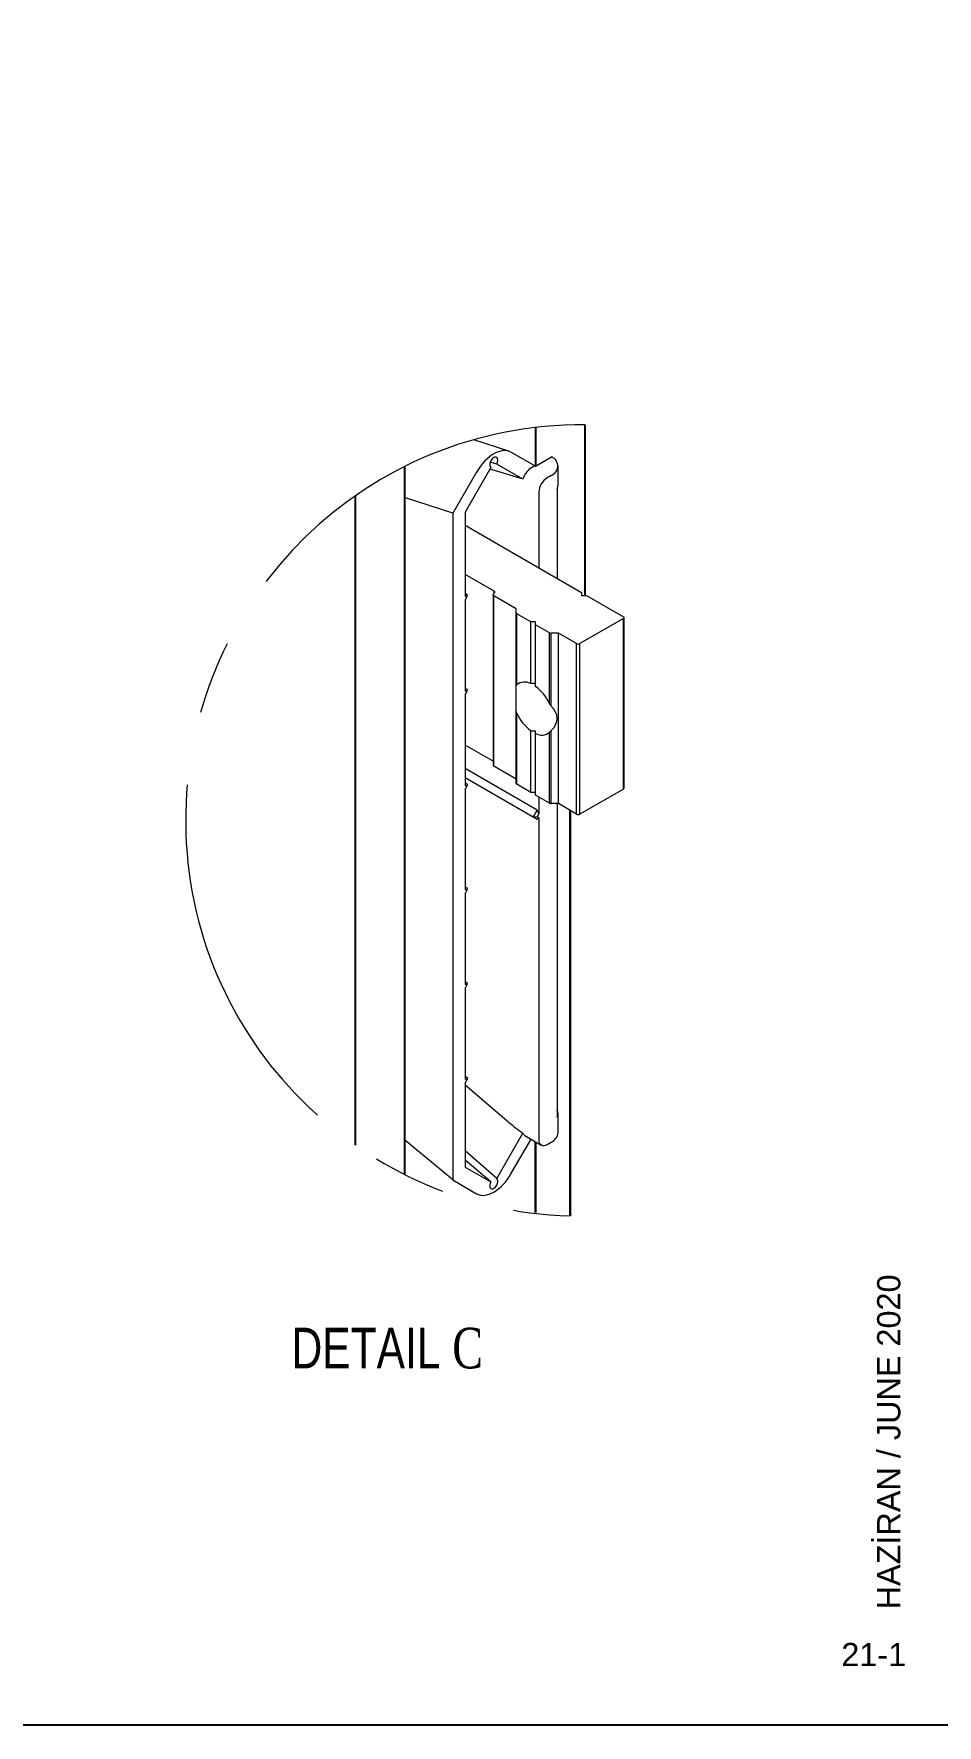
# Model space of a CAD drawing. Header units: millimetres. Extents: x 1489 to 1909, y -347 to 297.
# Drawn here: x 1619.2 to 1697.1, y 0 to 145.8 of the extents above; entities that cross this region are included whole.
import ezdxf

# ---------------------------------------------------------------- set-up
doc = ezdxf.new("R2010")
doc.units = ezdxf.units.MM
doc.linetypes.add('CENTER', pattern=[10.16, 6.35, -1.27, 1.27, -1.27])
doc.layers.add('aksesuar', color=1, linetype='Continuous')
doc.layers.add('Antet', color=7, linetype='Continuous')
doc.layers.add('TABLO', color=7, linetype='Continuous', lineweight=15)
doc.styles.add('SLDTEXTSTYLE3', font='TXT', dxfattribs={"width": 0.75})

# ---------------------------------------------------------------- blocks, each defined once
blk = doc.blocks.new('MN50SC.S.1')
at = {"color": 252}
blk.add_lwpolyline([(9907.25, 888.56), (9907.25, 1185.56), (10117.25, 1185.56), (10117.25, 888.56)], close=True, dxfattribs=at)
blk = doc.blocks.new('SW_NOTE_I')
at = {"layer": 'TABLO', "color": 0, "insert": (9.08, 4.51), "char_height": 3.5, "attachment_point": 2, "style": 'SLDTEXTSTYLE3'}
blk.add_mtext('{\\fArial|b0|i0|c0|p34;\\C255;D\\fArial|b0|i0|c162|p34;ET\\fArial|b0|i0|c0|p34;A\\fArial|b0|i0|c162|p34;IL \\fTimes New Roman|b0|i0|c162|p34;C}', dxfattribs=at)

msp = doc.modelspace()

# ---------------------------------------------------------------- linework, layer by layer
at = {"color": 7, "linetype": 'Continuous', "lineweight": 15}
for p, q in [((1660.145, 109.846), (1657.129, 110.83)), ((1662.393, 108.574), (1660.34, 109.76)), ((1657.375, 108.048), (1655.322, 104.492)), ((1658.607, 108.451), (1656.382, 104.597)), ((1660.196, 107.801), (1658.526, 108.311)), ((1659.107, 108.739), (1658.554, 108.906)), ((1661.37, 107.432), (1659.107, 108.739)), ((1662.393, 108.574), (1662.039, 108.37)), ((1662.463, 108.533), (1662.393, 108.574)), ((1663.878, 109.35), (1662.463, 108.533)), ((1664.394, 106.942), (1664.394, 108.575)), ((1663.809, 107.759), (1663.453, 107.554)), ((1664.326, 106.642), (1664.326, 98.872)), ((1655.322, 104.492), (1651.15, 105.852)), ((1662.746, 106.329), (1662.746, 99.784)), ((1655.322, 104.492), (1655.322, 47.008)), ((1656.382, 104.597), (1656.382, 97.361)), ((1656.382, 103.457), (1666.423, 97.661)), ((1658.884, 97.768), (1656.382, 99.212)), ((1656.382, 97.592), (1656.594, 97.47)), ((1656.536, 97.273), (1656.382, 97.361)), ((1656.382, 97.007), (1656.536, 97.273)), ((1656.382, 97.007), (1656.382, 89.196)), ((1656.536, 97.273), (1656.594, 97.47)), ((1658.799, 97.457), (1658.799, 82.759)), ((1658.817, 97.506), (1658.924, 97.637)), ((1660.779, 96.266), (1658.857, 97.375)), ((1658.857, 82.677), (1658.857, 97.375)), ((1660.779, 95.906), (1660.779, 96.266)), ((1666.423, 97.661), (1666.423, 97.416)), ((1666.423, 97.416), (1666.847, 97.416)), ((1666.847, 97.416), (1670.029, 95.579)), ((1660.779, 89.61), (1660.779, 95.906)), ((1662.039, 95.13), (1660.837, 95.824)), ((1660.837, 89.7), (1660.837, 95.824)), ((1662.463, 95.13), (1662.039, 95.13)), ((1662.039, 89.808), (1662.039, 95.13)), ((1662.463, 94.885), (1662.463, 95.13)), ((1663.666, 94.191), (1662.463, 94.885)), ((1662.463, 89.563), (1662.463, 94.885)), ((1670.029, 95.416), (1666.282, 93.252)), ((1670.029, 80.718), (1670.029, 95.416)), ((1670.088, 80.8), (1670.088, 95.497)), ((1663.666, 88.067), (1663.666, 94.191)), ((1664.431, 94.157), (1663.807, 94.157)), ((1663.807, 87.862), (1663.807, 94.157)), ((1665.999, 93.252), (1664.431, 94.157)), ((1664.431, 79.46), (1664.431, 94.157)), ((1665.999, 78.555), (1665.999, 93.252)), ((1666.282, 78.555), (1666.282, 93.252)), ((1656.382, 89.427), (1656.594, 89.304)), ((1656.536, 89.107), (1656.382, 89.196)), ((1656.382, 88.841), (1656.536, 89.107)), ((1656.536, 89.107), (1656.594, 89.304)), ((1660.779, 87.503), (1660.779, 89.61)), ((1656.382, 88.841), (1656.382, 81.03)), ((1660.779, 81.208), (1660.779, 87.503)), ((1660.837, 81.126), (1660.837, 87.25)), ((1662.039, 80.432), (1662.039, 85.755)), ((1662.463, 85.51), (1662.463, 85.74)), ((1662.463, 80.187), (1662.463, 85.51)), ((1663.666, 79.493), (1663.666, 85.618)), ((1663.807, 79.46), (1663.807, 85.755)), ((1658.799, 83.119), (1656.382, 84.514)), ((1662.605, 78.893), (1656.382, 82.485)), ((1662.251, 78.281), (1656.382, 81.669)), ((1662.605, 78.077), (1656.382, 81.669)), ((1660.779, 81.568), (1658.857, 82.677)), ((1656.382, 81.261), (1656.594, 81.139)), ((1656.536, 80.942), (1656.382, 81.03)), ((1656.382, 80.676), (1656.536, 80.942)), ((1656.382, 80.676), (1656.382, 72.048)), ((1656.536, 80.942), (1656.594, 81.139)), ((1662.039, 80.432), (1660.837, 81.126)), ((1662.463, 80.432), (1662.039, 80.432)), ((1670.029, 80.718), (1666.282, 78.555)), ((1662.251, 78.281), (1662.605, 78.893)), ((1663.666, 79.493), (1662.463, 80.187)), ((1662.605, 78.893), (1662.746, 78.58)), ((1662.746, 80.024), (1662.746, 78.58)), ((1664.431, 79.46), (1663.807, 79.46)), ((1664.326, 79.46), (1664.326, 52.423)), ((1665.999, 78.555), (1664.431, 79.46)), ((1662.593, 78.315), (1662.251, 78.281)), ((1662.605, 78.077), (1662.251, 78.281)), ((1662.746, 78.58), (1662.593, 78.315)), ((1662.593, 78.315), (1662.746, 78.226)), ((1662.746, 78.226), (1662.605, 78.077)), ((1662.746, 78.226), (1662.746, 50.477)), ((1656.382, 72.279), (1656.594, 72.157)), ((1656.536, 71.96), (1656.382, 72.048)), ((1656.382, 71.694), (1656.536, 71.96)), ((1656.382, 71.694), (1656.382, 63.883)), ((1656.536, 71.96), (1656.594, 72.157)), ((1656.382, 64.114), (1656.594, 63.991)), ((1656.536, 63.794), (1656.382, 63.883)), ((1656.382, 63.528), (1656.536, 63.794)), ((1656.382, 63.528), (1656.382, 55.718)), ((1656.536, 63.794), (1656.594, 63.991)), ((1656.382, 55.949), (1656.594, 55.826)), ((1656.536, 55.629), (1656.382, 55.718)), ((1656.382, 55.363), (1656.536, 55.629)), ((1656.594, 55.826), (1656.536, 55.629)), ((1656.382, 55.363), (1656.382, 48.127)), ((1660.196, 51.95), (1656.382, 55.189)), ((1664.394, 51.091), (1664.394, 52.724)), ((1659.107, 47.131), (1661.37, 51.051)), ((1655.322, 47.008), (1651.15, 50.464)), ((1660.34, 47.534), (1662.07, 50.53)), ((1661.539, 50.836), (1662.953, 50.02)), ((1663.453, 50.069), (1663.809, 50.274)), ((1659.107, 47.131), (1656.382, 49.532)), ((1658.607, 46.842), (1656.382, 48.725)), ((1656.382, 48.127), (1658.607, 46.842)), ((1655.322, 47.008), (1657.375, 45.822))]:
    msp.add_line(p, q, dxfattribs=at)
at = {"color": 8, "linetype": 'Continuous', "lineweight": 15}
msp.add_line((1658.884, 97.588), (1658.884, 97.768), dxfattribs=at)
at = {"color": 7, "linetype": 'Continuous', "lineweight": 15, "flags": 128}
for points in [[(1659.107, 108.739), (1659.175, 108.889), (1659.204, 109.003), (1659.21, 109.108), (1659.186, 109.225), (1659.114, 109.313), (1659.06, 109.335), (1658.996, 109.339), (1658.927, 109.324), (1658.857, 109.292), (1658.787, 109.243), (1658.718, 109.179), (1658.655, 109.101), (1658.601, 109.016), (1658.529, 108.845), (1658.504, 108.7), (1658.511, 108.602), (1658.539, 108.522), (1658.607, 108.451)], [(1658.924, 97.637), (1658.935, 97.654), (1658.941, 97.671), (1658.943, 97.689), (1658.94, 97.706), (1658.932, 97.723), (1658.92, 97.74), (1658.904, 97.755), (1658.884, 97.768)], [(1658.857, 97.375), (1658.837, 97.389), (1658.821, 97.404), (1658.809, 97.42), (1658.802, 97.437), (1658.799, 97.454), (1658.8, 97.472), (1658.807, 97.489), (1658.817, 97.506)], [(1658.607, 46.842), (1658.539, 46.692), (1658.511, 46.579), (1658.504, 46.474), (1658.529, 46.357), (1658.601, 46.269), (1658.655, 46.247), (1658.718, 46.242), (1658.787, 46.257), (1658.857, 46.29), (1658.927, 46.339), (1658.996, 46.403), (1659.06, 46.481), (1659.114, 46.565), (1659.186, 46.736), (1659.21, 46.882), (1659.204, 46.98), (1659.175, 47.06), (1659.107, 47.131)]]:
    msp.add_lwpolyline(points, dxfattribs=at)
at = {"color": 0, "linetype": 'CENTER', "lineweight": 0, "ltscale": 5}
msp.add_arc((1666.401, 78.005), 34.109, 89.48797, 268.37397, dxfattribs=at)
at = {"color": 7, "linetype": 'Continuous', "lineweight": 15}
for centre, radius, start, end in [((1662.889, 107.056), 1.565, 122.90653, 166.09213), ((1663.511, 108.569), 0.863, 290.15584, 64.88128), ((1664.281, 106.259), 1.537, 122.6057, 177.3943), ((1663.695, 106.944), 0.699, 334.34988, 359.81693), ((1660.879, 95.916), 0.101, 185.6948, 245.62534), ((1669.998, 95.497), 0.0873, 290.78342, 69.21658), ((1663.801, 94.446), 0.289, 241.95976, 271.1441), ((1666.14, 93.525), 0.307, 242.60967, 297.39033), ((1661.516, 88.884), 1.062, 60.49964, 129.75332), ((1660.102, 86.434), 3.919, 24.61838, 52.95735), ((1664.4, 88.883), 3.919, 204.61838, 232.95735), ((1662.986, 86.434), 1.062, 240.49964, 309.75332), ((1658.897, 82.768), 0.0986, 185.02151, 246.29863), ((1660.879, 81.218), 0.101, 185.6948, 245.62534), ((1669.988, 80.81), 0.101, 294.37466, 354.3052), ((1663.801, 79.748), 0.289, 241.95976, 271.1441), ((1666.14, 78.828), 0.307, 242.60967, 297.39033), ((1663.695, 52.724), 0.698, 334.51334, 25.48666), ((1661.744, 51.171), 0.392, 197.7637, 238.54934), ((1663.408, 51.18), 0.991, 293.87547, 354.8039), ((1663.177, 50.408), 0.437, 170.78624, 309.2032)]:
    msp.add_arc(centre, radius, start, end, dxfattribs=at)
for centre, major_axis, ratio, start_param, end_param in [((1658.857, 107.111), (1.465, 2.659), 0.5770708, 6.2715529, 7.8192258), ((1663.903, 106.477), (4.769, -1.606), 0.0228197, 2.1383816, 2.4689161), ((1662.463, 87.781), (3.536, 0), 0.5773815, 1.5707963, 1.6910862), ((1660.779, 86.809), (3.536, 0), 0.5773815, 5.7409718, 6.8253988), ((1662.463, 87.781), (3.536, 0), 0.5773815, 4.5920991, 4.712389), ((1663.903, 50.626), (4.743, -2.738), 0.1826074, 3.9269848, 4.2575193), ((1658.857, 48.471), (1.465, 2.659), 0.5770708, 3.1299603, 4.6776332)]:
    msp.add_ellipse(centre, major_axis=major_axis, ratio=ratio, start_param=start_param, end_param=end_param, dxfattribs=at)
for points, knots in [([(1660.779, 89.61), (1660.783, 89.626), (1660.791, 89.652), (1660.825, 89.687), (1660.837, 89.7)], [0, 0, 0, 0, 0.6321906, 1, 1, 1, 1]), ([(1660.837, 87.25), (1660.814, 87.311), (1660.783, 87.393), (1660.779, 87.48), (1660.779, 87.503)], [0, 0, 0, 0, 0.7335025, 1, 1, 1, 1]), ([(1663.666, 88.067), (1663.696, 88.011), (1663.737, 87.935), (1663.792, 87.877), (1663.807, 87.862)], [0, 0, 0, 0, 0.7335025, 1, 1, 1, 1]), ([(1663.807, 85.755), (1663.773, 85.722), (1663.719, 85.67), (1663.68, 85.632), (1663.666, 85.618)], [0, 0, 0, 0, 0.6321906, 1, 1, 1, 1])]:
    msp.add_open_spline(points, degree=3, knots=knots, dxfattribs=at)
at = {"layer": 'aksesuar', "color": 140, "linetype": 'Continuous'}
for p, q in [((1662.463, 111.886), (1662.463, 108.533)), ((1666.706, 112.113), (1666.706, 97.416)), ((1651.15, 108.514), (1651.15, 47.495)), ((1646.907, 105.994), (1646.907, 50.015)), ((1665.433, 43.909), (1665.433, 78.881)), ((1665.433, 78.881), (1665.433, 43.909)), ((1662.463, 44.212), (1662.463, 50.303)), ((1662.463, 50.303), (1662.463, 44.212))]:
    msp.add_line(p, q, dxfattribs=at)

# ---------------------------------------------------------------- block references
at = {"layer": 'Antet', "color": 0}
msp.add_blockref('MN50SC.S.1', (-8418.053, -888.558), dxfattribs=at)
at = {"layer": 'TABLO'}
msp.add_blockref('SW_NOTE_I', (1640.59, 29.757), dxfattribs=at)

# ---------------------------------------------------------------- texts
at = {"insert": (1691.907, 9.986), "char_height": 2, "width": 44.87301, "attachment_point": 1, "rotation": 90}
msp.add_mtext('{\\fArial Unicode MS|b0|i0|c0|p34;{\\C7;HAZİRAN / JUNE 2020}}', dxfattribs=at)
at = {"insert": (1694.41, 7.09), "char_height": 2, "width": 4.43689, "attachment_point": 3}
msp.add_mtext('{\\fArial Unicode MS|b0|i0|c0|p0;{\\C7;21-1}}', dxfattribs=at)

doc.saveas('drawing.dxf')
